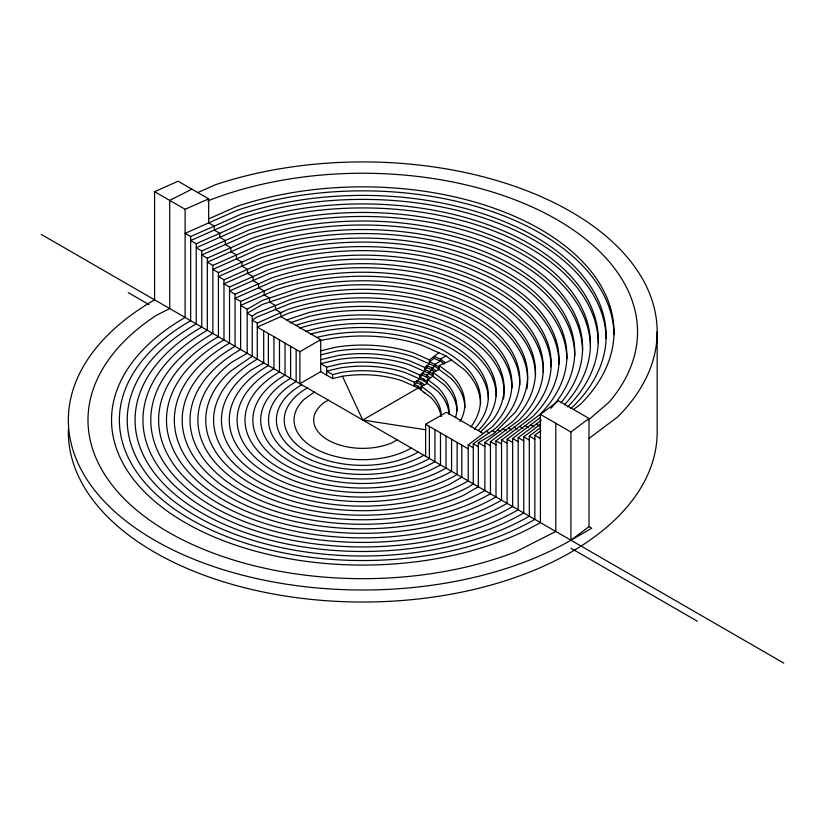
<?xml version="1.0" encoding="UTF-8"?>
<svg xmlns="http://www.w3.org/2000/svg" width="825" height="825" viewBox="0 0 825 825"><rect width="100%" height="100%" fill="white"/><g stroke="black" fill="none" stroke-linecap="round" stroke-linejoin="round"><path stroke-width="1.24" d="M459.855 421.327L461.34 419.255A102.063 58.926 0 0 0 451.141 374.54L439.158 365.527L451.512 360.051M480.562 431.949L493.319 419.203A141.312 81.593 0 0 0 462.681 330.289A141.312 81.593 0 0 0 308.674 312.603L286.584 319.966M588.246 420.162L609.221 402.033A274.777 158.648 0 0 0 543.902 212.602A274.777 158.648 0 0 0 210.066 199.99L207.797 201.145M449.017 413.665A86.357 49.861 0 0 0 437.549 391.091L423.823 380.768L405.941 372.838A86.357 49.861 0 0 0 340.405 367.857L326.669 371.147L332.619 374.591L342.437 372.24A78.509 45.323 0 0 1 402.012 376.767L414.377 382.243L419.925 379.046L419.925 375.035L424.669 371.467L424.669 367.465L429.402 363.897L429.402 359.896L438.879 352.76M445.335 362.783L440.478 359.133L434.146 356.328L434.146 358.328L429.402 361.897L434.93 364.341L439.158 367.527M436.074 370.899L432.145 367.95L427.041 365.681L427.041 367.682L424.669 369.466L429.371 371.549L432.981 374.272M430.207 377.871L426.597 375.158L422.297 373.251L422.297 375.251L419.925 377.035L427.433 381.48M257.276 323.07L257.276 359.133A149.17 86.12 0 0 0 257.276 480.923A149.17 86.12 0 0 0 468.229 480.923L468.229 444.871L491.937 427.03A149.17 86.12 0 0 0 468.229 323.07A149.17 86.12 0 0 0 288.173 309.385L257.276 323.07L252.254 320.172L256.575 317.192L290.122 303.6A157.018 90.657 0 0 1 519.76 385.368M240.622 301.445L240.622 349.522A172.724 99.722 0 0 0 240.622 490.545A172.724 99.722 0 0 0 484.883 490.545L484.883 442.468L512.335 421.812A172.724 99.722 0 0 0 484.883 301.445A172.724 99.722 0 0 0 276.396 285.594L240.622 301.445L235.073 298.238L272.477 281.665A180.572 104.249 0 0 1 543.324 371.951M235.073 294.226L235.073 346.314A180.572 104.249 0 0 0 235.073 493.742A180.572 104.249 0 0 0 490.442 493.742L490.442 441.664L519.131 420.069A180.572 104.249 0 0 0 490.442 294.226A180.572 104.249 0 0 0 272.477 277.664L235.073 294.226L229.525 291.019L268.548 273.735A188.42 108.787 0 0 1 551.162 366.723M229.525 287.017L229.525 343.107A188.42 108.787 0 0 0 229.525 496.949A188.42 108.787 0 0 0 495.99 496.949L495.99 440.859L525.938 418.327A188.42 108.787 0 0 0 495.99 287.017A188.42 108.787 0 0 0 268.548 269.734L229.525 287.017L223.977 283.81L264.619 265.805A196.267 113.314 0 0 1 559.03 363.938M223.977 279.809L223.977 339.9A196.267 113.314 0 0 0 223.977 500.156A196.267 113.314 0 0 0 501.538 500.156L501.538 440.055L532.733 416.594A196.267 113.314 0 0 0 501.538 279.809A196.267 113.314 0 0 0 264.619 261.793L223.977 279.809L218.419 276.602L260.7 257.874A204.126 117.851 0 0 1 566.868 358.71M218.419 272.59L218.419 336.693A204.126 117.851 0 0 0 218.419 503.363A204.126 117.851 0 0 0 507.097 503.363L507.097 439.261L539.529 414.851A204.126 117.851 0 0 0 507.097 272.59A204.126 117.851 0 0 0 260.7 253.863L218.419 272.59L212.871 269.393L256.771 249.944A211.973 122.378 0 0 1 574.726 355.926M154.584 191.668L185.109 209.292L185.109 317.47A251.223 145.045 0 0 0 185.109 522.586A251.223 145.045 0 0 0 540.406 522.586L540.406 414.418L558.484 400.816L589.009 418.44L589.009 526.618L570.931 540.22A294.412 169.971 0 0 1 154.584 540.22A294.412 169.971 0 0 1 154.584 299.836L154.584 191.668L178.138 181.232L208.673 198.856L208.673 222.894L214.222 226.102L214.222 230.103L219.77 233.31L219.77 237.322L225.328 240.518L225.328 244.53L230.876 247.737L230.876 251.738L236.424 254.946L236.424 258.957L241.983 262.154L241.983 266.166L247.531 269.373L247.531 273.374L253.079 276.581L253.079 280.582L258.637 283.79L258.637 287.801L264.186 291.008L264.186 295.01L269.497 298.073L269.497 302.084L275.468 305.528L275.468 309.54L280.84 312.634L280.84 316.645L320.708 339.663L320.708 371.714L299.887 383.738L299.887 351.687L257.276 327.082L288.173 313.397A149.17 86.12 0 0 1 511.923 387.977M582.574 350.697A219.821 126.916 0 0 0 252.842 242.014L207.322 262.175L212.871 265.382L212.871 333.496A211.973 122.378 0 0 0 212.871 506.571A211.973 122.378 0 0 0 512.645 506.571L512.645 438.457L540.478 417.512M590.422 346.696A227.679 131.443 0 0 0 248.923 234.073L201.764 254.966L207.322 258.173L207.322 330.289A219.821 126.916 0 0 0 207.322 509.767A219.821 126.916 0 0 0 518.193 509.767L518.193 437.652L541.231 420.327M598.269 342.695A235.527 135.981 0 0 0 244.994 226.143L196.216 247.758L201.764 250.965L201.764 327.082A227.679 131.443 0 0 0 201.764 512.975A227.679 131.443 0 0 0 523.751 512.975L523.751 436.858L540.818 424.009M606.127 338.642A243.375 140.508 0 0 0 241.065 218.213L190.668 240.539L196.216 243.746L196.216 323.874A235.527 135.981 0 0 0 196.216 516.182A235.527 135.981 0 0 0 529.299 516.182L529.299 436.054L540.344 427.742M613.975 334.641A251.223 145.045 0 0 0 237.146 210.282L185.109 233.331L190.668 236.538L190.668 320.667A243.375 140.508 0 0 0 190.668 519.389A243.375 140.508 0 0 0 534.847 519.389L534.847 435.249L540.88 430.722M570.436 408.478L573.53 406.147A243.375 140.508 0 0 0 534.847 236.538A243.375 140.508 0 0 0 241.065 214.211L190.668 236.538M573.375 409.643L580.326 404.415A251.223 145.045 0 0 0 540.406 229.329A251.223 145.045 0 0 0 237.146 206.271L208.673 218.893M589.009 526.618L591.752 528.196L570.931 540.22L570.931 432.042L589.009 418.44M589.009 438.477L617.719 416.873A294.412 169.971 0 0 0 570.931 211.695A294.412 169.971 0 0 0 215.552 184.687L198.01 192.452M314.356 392.081L304.353 399.156A68.692 39.662 0 0 0 319.285 450.739A68.692 39.662 0 0 0 409.819 448.924L411.159 447.975M252.254 316.161L256.575 313.18L290.122 299.588A157.018 90.657 0 0 1 478.428 318.656A157.018 90.657 0 0 1 495.258 428.598L473.261 443.767L473.261 483.832L468.94 486.812A157.018 90.657 0 0 1 261.938 489.524A157.018 90.657 0 0 1 230.247 371.394L252.254 356.225L252.254 316.161L247.18 313.232L262.391 304.446L299.661 292.029A164.866 95.184 0 0 1 526.928 388.699M247.18 309.231L262.391 300.444L299.661 288.018A164.866 95.184 0 0 1 479.335 308.653A164.866 95.184 0 0 1 515.078 412.387L493.556 433.909L478.335 442.685L478.335 486.76L463.124 495.547A164.866 95.184 0 0 1 246.18 487.338A164.866 95.184 0 0 1 231.959 362.082L247.18 353.296L247.18 309.231L240.622 305.446L276.396 289.596A172.724 99.722 0 0 1 535.466 374.725M299.887 351.687L320.708 339.663M480.521 404.002A117.758 67.99 0 0 0 464.743 370.012L446.026 355.926L440.478 359.133L440.478 361.133L444.366 364.062M422.699 385.615L417.11 382.676L414.377 384.254L421.255 388.224M421.255 390.225L421.255 386.224L427.433 383.481L427.433 379.479L432.981 376.272L432.981 372.261L439.158 369.528L439.158 365.527M420.544 384.656L421.049 382.367L417.11 380.676L417.11 382.676M320.708 371.714L332.619 378.593L342.437 376.252L362.752 420.028L418.275 387.977L418.275 385.976M425.628 456.328L425.628 424.277L446.438 412.252L483.44 433.61M328.35 400.166L324.256 402.466A49.067 28.328 0 0 0 327.577 439.777A49.067 28.328 0 0 0 392.071 442.747L397.155 439.89M191.885 189.172L169.713 200.403L169.713 308.571L156.142 315.449A274.777 158.648 0 0 0 156.193 524.648A274.777 158.648 0 0 0 515.45 551.925L555.803 531.486L555.803 423.308M185.109 209.292L208.673 198.856M196.216 243.746L244.994 222.142A235.527 135.981 0 0 1 528.619 243.365A235.527 135.981 0 0 1 567.672 406.931M201.764 250.965L248.923 230.072A227.679 131.443 0 0 1 520.338 249.026A227.679 131.443 0 0 1 564.527 404.797M207.322 258.173L252.842 238.002A219.821 126.916 0 0 1 511.995 254.729A219.821 126.916 0 0 1 561.144 402.579M212.871 265.382L256.771 245.932A211.973 122.378 0 0 1 509.242 263.464A211.973 122.378 0 0 1 550.904 408.293M290.08 322.812L308.674 316.604A141.312 81.593 0 0 1 503.559 398.908M320.75 350.811L336.342 347.088A102.063 58.926 0 0 1 413.789 352.976L429.402 359.896M320.75 354.822L336.342 351.089A102.063 58.926 0 0 1 413.789 356.978L434.93 366.341L451.141 378.551A102.063 58.926 0 0 1 464.815 408.014M320.708 359.7L338.374 355.472A94.215 54.388 0 0 1 409.86 360.907L424.669 367.465M456.947 410.84A94.215 54.388 0 0 0 444.345 384.821L429.371 373.56L409.86 364.908A94.215 54.388 0 0 0 338.374 359.473L320.708 363.701L326.669 367.146L340.405 363.856A86.357 49.861 0 0 1 405.941 368.837L419.925 375.035M362.752 420.028L425.948 429.804M446.026 355.926L421.637 345.118A117.758 67.99 0 0 0 319.564 340.756M434.146 358.328L440.478 361.133L434.93 364.341L434.93 366.341L432.145 367.95L432.145 369.951L434.115 371.425M427.041 367.682L432.145 369.951L429.371 371.549L429.371 373.56L426.597 375.158L426.597 377.159L429.309 379.201M422.297 375.251L426.597 377.159M540.406 414.418L570.931 432.042M536.271 424.05L539.602 425.978M530.722 424.854L534.053 426.783M525.174 425.659L528.505 427.577M519.616 426.463L522.947 428.381M534.847 435.249L540.406 438.457M514.068 427.257L517.399 429.186M529.299 436.054L534.847 439.261M508.52 428.062L511.851 429.98M523.751 436.858L529.299 440.055M502.961 428.866L506.292 430.784M518.193 437.652L523.751 440.859M497.661 429.804L500.837 431.64M512.645 438.457L518.193 441.664M492.247 430.681L495.495 432.558M507.097 439.261L512.645 442.468M486.307 431.269L489.277 432.981M501.538 440.055L507.097 443.262M495.99 440.859L501.538 444.067M490.442 441.664L495.99 444.871M484.883 442.468L490.442 445.665M478.335 442.685L484.883 446.469M473.261 443.767L478.335 446.696M468.229 444.871L473.261 447.769M425.628 424.277L468.229 448.872M41.25 234.403L783.75 663.083M128.267 292.658L149.098 304.683M570.931 548.233L697.29 621.184M424.163 392.411L424.947 392.999M432.981 372.261L444.345 380.81A94.215 54.388 0 0 1 455.534 417.471M427.433 379.479L437.549 387.09A86.357 49.861 0 0 1 449.017 414.377M421.049 382.367L424.349 384.852M421.255 386.224L430.743 393.36A78.509 45.323 0 0 1 441.262 416.027M657.164 331.887L657.164 432.052A294.412 169.971 0 0 1 360.638 602.023A294.412 169.971 0 0 1 68.382 429.598M461.825 445.18L461.825 477.232L448.79 484.76A141.312 81.593 0 0 1 262.835 477.716A141.312 81.593 0 0 1 250.645 370.363L263.691 362.835L263.691 330.784M457.132 442.468L457.132 474.519A133.464 77.055 0 0 1 268.383 474.519A133.464 77.055 0 0 1 268.383 365.547L268.383 333.496M451.584 439.261L451.584 471.312A125.617 72.517 0 0 1 273.931 471.312A125.617 72.517 0 0 1 273.931 368.744L273.931 336.693M446.026 436.054L446.026 468.105A117.758 67.99 0 0 1 279.489 468.105A117.758 67.99 0 0 1 279.489 371.951L279.489 339.9M440.478 432.847L440.478 464.898A109.911 63.453 0 0 1 285.037 464.898A109.911 63.453 0 0 1 285.037 375.158L285.037 343.107M434.93 429.639L434.93 461.691A102.063 58.926 0 0 1 290.586 461.691A102.063 58.926 0 0 1 290.586 378.366L290.586 346.314M429.371 426.442L429.371 458.494A94.215 54.388 0 0 1 296.144 458.494A94.215 54.388 0 0 1 296.144 381.573L296.144 349.522M423.823 378.768L423.823 380.768M414.377 382.243L414.377 386.255M332.619 374.591L332.619 378.593M326.669 367.146L326.669 375.158M418.275 452.079A78.509 45.323 0 0 1 307.24 452.079A78.509 45.323 0 0 1 307.24 387.977M342.437 376.252A78.509 45.323 0 0 1 402.012 380.779L418.275 387.977L430.743 397.361A78.509 45.323 0 0 1 441.024 416.481M423.823 455.287A86.357 49.861 0 0 1 301.692 455.287A86.357 49.861 0 0 1 301.692 384.77M317.068 337.332A117.758 67.99 0 0 1 446.469 352.182A117.758 67.99 0 0 1 470.797 427.041M310.448 334.063A125.617 72.517 0 0 1 488.348 398.743M305.693 331.382A125.617 72.517 0 0 1 451.853 344.871A125.617 72.517 0 0 1 474.313 429.33M299.516 328.133A133.464 77.055 0 0 1 496.217 395.99M296.02 325.256A133.464 77.055 0 0 1 457.132 337.497A133.464 77.055 0 0 1 478.345 430.516"/></g></svg>
